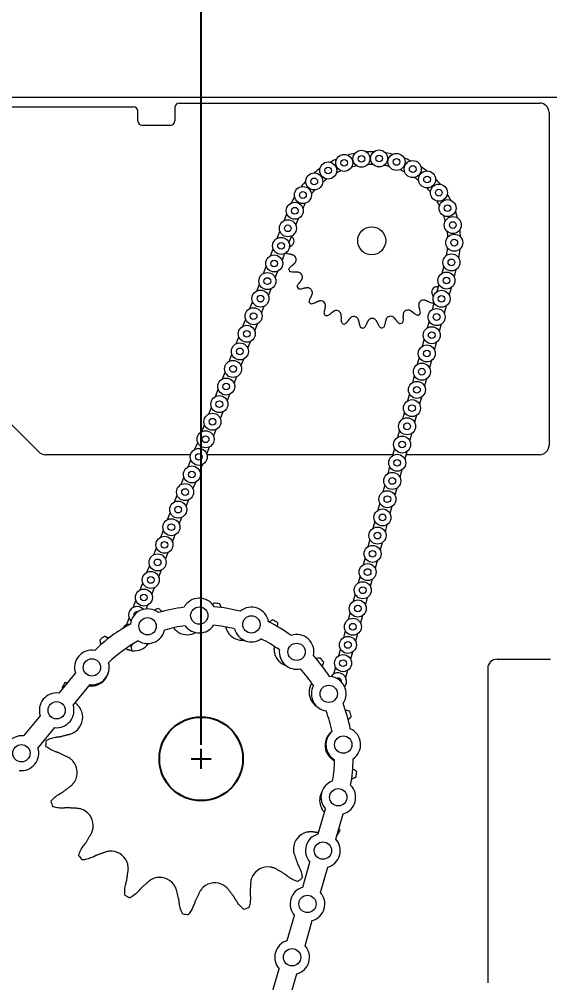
# Model space of a CAD drawing. Header units: inches. Extents: x -0.8 to 20, y 3.1 to 20.9.
# Drawn here: x 6.451 to 8.842, y 14.029 to 18.368 of the extents above; entities that cross this region are included whole.
import ezdxf

# ---------------------------------------------------------------- set-up
doc = ezdxf.new("R2010")
doc.units = ezdxf.units.IN
doc.header["$MEASUREMENT"] = 0
doc.header["$PDSIZE"] = -1
doc.layers.add('DIM', color=1, linetype='Continuous')
doc.styles.add('SLDTEXTSTYLE0', font='ARIAL.TTF', dxfattribs={"width": 0.7})
doc.dimstyles.new('SLDDIMSTYLE0', dxfattribs={"dimtxt": 0.15, "dimasz": 0.15, "dimexe": 0, "dimexo": 0.0625, "dimgap": 0.0375, "dimtad": 0, "dimtih": 1, "dimtoh": 1, "dimdec": 3, "dimlfac": 3, "dimrnd": 1e-09, "dimzin": 12, "dimdsep": 46, "dimtxsty": 'SLDTEXTSTYLE0', "dimsah": 1, "dimcen": 0.09, "dimadec": 0, "dimazin": 0, "dimtfac": 1, "dimtdec": 3, "dimtofl": 0, "dimtmove": 0, "dimatfit": 3, "dimfxl": 0, "dimtolj": 1, "dimtzin": 12, "dimarcsym": 0})

# ---------------------------------------------------------------- blocks, each defined once
blk = doc.blocks.new('*D9')
at = {"layer": 'DEFPOINTS', "color": 0}
for p in [(7.2712, 20.081), (11.5901, 18.896), (7.2712, 15.0371)]:
    blk.add_point(p, dxfattribs=at)
at = {"layer": 'DIM', "color": 0, "lineweight": -2}
for p, q in [((7.2712, 15.0996), (7.2712, 20.081)), ((7.4212, 20.081), (9.119, 20.081)), ((11.4401, 20.081), (9.7423, 20.081)), ((11.5901, 18.9585), (11.5901, 20.081))]:
    blk.add_line(p, q, dxfattribs=at)
at = {"layer": 'DIM', "color": 0}
for points in [[(7.4212, 20.106), (7.4212, 20.056), (7.2712, 20.081)], [(11.4401, 20.106), (11.4401, 20.056), (11.5901, 20.081)]]:
    blk.add_solid(points, dxfattribs=at)
at = {"layer": 'DIM', "color": 0, "insert": (9.4307, 20.1586), "char_height": 0.15, "attachment_point": 2, "style": 'SLDTEXTSTYLE0'}
blk.add_mtext('\\A1;12 15/16', dxfattribs=at)
blk = doc.blocks.new('*D10')
at = {"layer": 'DEFPOINTS', "color": 0}
for p in [(1.1436, 20.581), (11.5901, 18.896), (1.1436, 16.5215)]:
    blk.add_point(p, dxfattribs=at)
at = {"layer": 'DIM', "color": 0, "lineweight": -2}
for p, q in [((1.1436, 16.584), (1.1436, 20.581)), ((1.2936, 20.581), (5.8944, 20.581)), ((11.4401, 20.581), (6.8393, 20.581)), ((11.5901, 18.9585), (11.5901, 20.581))]:
    blk.add_line(p, q, dxfattribs=at)
at = {"layer": 'DIM', "color": 0}
for points in [[(1.2936, 20.606), (1.2936, 20.556), (1.1436, 20.581)], [(11.4401, 20.606), (11.4401, 20.556), (11.5901, 20.581)]]:
    blk.add_solid(points, dxfattribs=at)
at = {"layer": 'DIM', "color": 0, "insert": (6.3668, 20.6586), "char_height": 0.15, "attachment_point": 2, "style": 'SLDTEXTSTYLE0'}
blk.add_mtext('\\A1;31 5/16 MAX.', dxfattribs=at)

msp = doc.modelspace()

# ---------------------------------------------------------------- linework, layer by layer
at = {"color": 7, "linetype": 'Continuous', "lineweight": 15}
for p, q in [((7.68926, 18.01515), (6.023961, 18.01515)), ((11.482294, 18.01515), (7.68926, 18.01515)), ((5.75756, 17.973483), (6.872561, 17.973483)), ((6.872561, 17.973483), (6.96556, 17.973483)), ((7.152227, 17.97015), (7.152227, 17.910149)), ((7.172227, 17.990149), (8.797227, 17.99015)), ((6.98556, 17.910149), (6.98556, 17.953483)), ((8.838894, 17.948483), (8.838894, 16.448483)), ((7.132227, 17.89015), (7.00556, 17.89015)), ((7.64522, 17.460769), (7.65735, 17.491847)), ((7.698009, 17.440166), (7.710138, 17.471243)), ((7.614315, 17.381587), (7.626445, 17.412664)), ((7.667104, 17.360983), (7.679233, 17.39206)), ((7.58341, 17.302404), (7.59554, 17.333481)), ((7.636199, 17.281801), (7.648328, 17.312878)), ((7.552505, 17.223221), (7.564635, 17.254299)), ((7.605294, 17.202619), (7.617423, 17.233695)), ((8.364973, 17.255529), (8.356257, 17.223328)), ((8.419671, 17.240724), (8.410956, 17.208523)), ((7.521601, 17.144039), (7.53373, 17.175116)), ((7.574389, 17.123436), (7.586518, 17.154513)), ((8.342765, 17.173481), (8.33405, 17.14128)), ((8.397464, 17.158677), (8.388748, 17.126475)), ((7.490696, 17.064856), (7.502825, 17.095933)), ((7.543484, 17.044253), (7.555614, 17.07533)), ((8.320558, 17.091434), (8.311843, 17.059232)), ((8.375257, 17.076629), (8.366541, 17.044428)), ((7.459791, 16.985673), (7.47192, 17.016751)), ((8.298351, 17.009386), (8.289635, 16.977184)), ((5.979764, 16.978612), (6.539357, 16.41902)), ((7.512579, 16.965071), (7.524709, 16.996147)), ((8.35305, 16.994581), (8.344334, 16.96238)), ((7.428886, 16.906491), (7.441015, 16.937568)), ((8.276144, 16.927338), (8.267428, 16.895137)), ((7.481674, 16.885888), (7.493804, 16.916965)), ((8.330842, 16.912533), (8.322127, 16.880332)), ((7.397981, 16.827308), (7.410111, 16.858385)), ((7.45077, 16.806705), (7.462899, 16.837782)), ((8.253937, 16.84529), (8.245221, 16.813089)), ((8.308635, 16.830485), (8.299919, 16.798284)), ((7.367076, 16.748125), (7.379206, 16.779203)), ((7.419865, 16.727523), (7.431994, 16.758599)), ((8.231729, 16.763242), (8.223014, 16.731041)), ((8.286428, 16.748437), (8.277712, 16.716236)), ((7.336171, 16.668943), (7.348301, 16.70002)), ((7.38896, 16.64834), (7.401089, 16.679417)), ((8.209522, 16.681195), (8.200806, 16.648993)), ((8.264221, 16.66639), (8.255505, 16.634188)), ((7.305267, 16.58976), (7.317396, 16.620837)), ((7.358055, 16.569157), (7.370184, 16.600234)), ((8.187315, 16.599147), (8.178599, 16.566945)), ((8.242013, 16.584342), (8.233298, 16.55214)), ((7.274362, 16.510578), (7.286491, 16.541655)), ((7.32715, 16.489975), (7.33928, 16.521051)), ((8.165108, 16.5171), (8.156392, 16.484897)), ((8.219806, 16.502295), (8.21109, 16.470093)), ((7.243457, 16.431396), (7.255586, 16.462472)), ((7.223397, 16.406816), (6.568819, 16.406816)), ((7.296245, 16.410792), (7.308375, 16.441869)), ((8.135258, 16.406816), (7.297529, 16.406816)), ((8.142901, 16.435052), (8.134185, 16.40285)), ((8.197599, 16.420247), (8.188883, 16.388045)), ((8.797227, 16.406816), (8.193964, 16.406816)), ((7.212552, 16.352213), (7.224681, 16.383289)), ((7.26534, 16.331609), (7.27747, 16.362687)), ((8.120693, 16.353004), (8.111977, 16.320802)), ((8.175392, 16.338199), (8.166676, 16.305997)), ((7.181647, 16.27303), (7.193777, 16.304107)), ((7.234436, 16.252427), (7.246565, 16.283504)), ((8.098486, 16.270956), (8.08977, 16.238754)), ((8.153184, 16.256151), (8.144469, 16.223949)), ((7.150742, 16.193848), (7.162872, 16.224924)), ((7.203531, 16.173244), (7.21566, 16.204321)), ((8.076279, 16.188908), (8.067563, 16.156707)), ((7.119838, 16.114665), (7.131967, 16.145741)), ((8.130977, 16.174103), (8.122261, 16.141902)), ((7.172626, 16.094061), (7.184755, 16.125139)), ((8.054072, 16.10686), (8.045356, 16.074659)), ((7.088933, 16.035482), (7.101062, 16.066559)), ((8.10877, 16.092056), (8.100054, 16.059854)), ((7.141721, 16.014879), (7.15385, 16.045956)), ((8.031864, 16.024812), (8.023148, 15.992611)), ((7.058028, 15.956299), (7.070157, 15.987377)), ((8.086563, 16.010008), (8.077847, 15.977806)), ((7.110816, 15.935696), (7.122945, 15.966773)), ((8.009657, 15.942765), (8.000941, 15.910563)), ((8.064355, 15.92796), (8.05564, 15.895758)), ((7.027123, 15.877117), (7.039252, 15.908194)), ((7.079911, 15.856513), (7.092041, 15.88759)), ((7.98745, 15.860717), (7.978734, 15.828515)), ((8.042148, 15.845912), (8.033433, 15.813711)), ((6.996218, 15.797934), (7.008347, 15.829011)), ((7.049007, 15.777331), (7.061136, 15.808408)), ((7.965243, 15.778669), (7.956527, 15.746468)), ((8.019941, 15.763864), (8.011226, 15.731663)), ((6.965313, 15.718752), (6.977442, 15.749829)), ((7.023602, 15.712242), (7.030231, 15.729225)), ((6.934408, 15.639569), (6.946538, 15.670646)), ((7.943035, 15.696621), (7.93432, 15.66442)), ((7.997734, 15.681817), (7.989018, 15.649615)), ((7.920828, 15.614574), (7.912112, 15.582372)), ((7.975527, 15.599769), (7.966811, 15.567567)), ((6.956292, 15.539783), (6.961491, 15.553104)), ((7.898621, 15.532526), (7.889905, 15.500324)), ((7.953319, 15.517721), (7.944604, 15.485519)), ((7.876414, 15.450478), (7.867698, 15.418277)), ((6.70457, 15.424063), (6.629816, 15.333113)), ((7.931112, 15.435673), (7.922397, 15.403472)), ((8.562894, 15.443977), (8.562894, 14.028739)), ((6.768948, 15.371149), (6.694194, 15.280198)), ((6.822346, 15.379823), (6.824776, 15.385516)), ((6.841694, 15.402021), (6.843995, 15.403067)), ((6.841694, 15.402021), (6.841965, 15.402716)), ((6.545828, 15.230928), (6.471074, 15.139978)), ((6.610206, 15.178014), (6.535452, 15.087064)), ((7.829972, 15.102382), (7.833609, 15.103378)), ((7.835668, 15.08304), (7.833568, 15.07528)), ((7.798214, 14.698896), (7.830899, 14.811997)), ((7.878271, 14.67576), (7.910956, 14.788861)), ((7.728806, 14.458724), (7.761491, 14.571825)), ((7.808863, 14.435588), (7.841548, 14.548689)), ((7.659399, 14.218552), (7.692083, 14.331653)), ((7.739456, 14.195416), (7.772141, 14.308517)), ((7.589991, 13.97838), (7.622676, 14.091481)), ((7.670048, 13.955245), (7.702733, 14.068345)), ((7.746227, 14.098878), (7.746242, 14.100297))]:
    msp.add_line(p, q, dxfattribs=at)
at = {"color": 7, "linetype": 'Continuous', "lineweight": 15, "flags": 128}
msp.add_lwpolyline([(7.836692, 15.066934), (7.835073, 15.071975), (7.833568, 15.07528)], dxfattribs=at)
at = {"color": 7, "linetype": 'Continuous', "lineweight": 15}
for centre, radius in [((7.91591, 17.721214), 0.038333), ((7.993563, 17.739563), 0.038333), ((7.993563, 17.739563), 0.015083), ((8.073343, 17.740937), 0.038333), ((8.073343, 17.740937), 0.015083), ((8.151582, 17.725274), 0.038333), ((7.843953, 17.686734), 0.038333), ((7.91591, 17.721214), 0.015083), ((8.151582, 17.725274), 0.015083), ((8.224684, 17.693294), 0.038333), ((8.224684, 17.693294), 0.015083), ((7.781, 17.637708), 0.038333), ((7.843953, 17.686734), 0.015083), ((8.289289, 17.646466), 0.038333), ((8.289289, 17.646466), 0.015083), ((7.781, 17.637708), 0.015083), ((8.342427, 17.586943), 0.038333), ((7.729943, 17.57639), 0.038333), ((7.729943, 17.57639), 0.015083), ((8.342427, 17.586943), 0.015083), ((7.693131, 17.505598), 0.038333), ((8.381656, 17.51746), 0.038333), ((8.381656, 17.51746), 0.015083), ((7.693131, 17.505598), 0.015083), ((7.662227, 17.426415), 0.038333), ((8.405172, 17.441213), 0.038333), ((8.405172, 17.441213), 0.015083), ((7.662227, 17.426415), 0.015083), ((8.039827, 17.370283), 0.063167), ((8.411895, 17.361705), 0.038333), ((7.631322, 17.347232), 0.038333), ((7.631322, 17.347232), 0.015083), ((8.411895, 17.361705), 0.015083), ((7.600417, 17.26805), 0.038333), ((7.600417, 17.26805), 0.015083), ((8.399068, 17.27305), 0.038333), ((8.399068, 17.27305), 0.015083), ((7.569512, 17.188867), 0.038333), ((8.376861, 17.191002), 0.038333), ((7.569512, 17.188867), 0.015083), ((8.376861, 17.191002), 0.015083), ((7.538607, 17.109684), 0.038333), ((8.354653, 17.108954), 0.038333), ((7.538607, 17.109684), 0.015083), ((8.354653, 17.108954), 0.015083), ((7.507702, 17.030502), 0.038333), ((8.332446, 17.026907), 0.038333), ((7.507702, 17.030502), 0.015083), ((8.332446, 17.026907), 0.015083), ((7.476797, 16.951319), 0.038333), ((7.476797, 16.951319), 0.015083), ((8.310239, 16.944859), 0.038333), ((8.310239, 16.944859), 0.015083), ((7.445893, 16.872137), 0.038333), ((7.445893, 16.872137), 0.015083), ((8.288032, 16.862811), 0.038333), ((8.288032, 16.862811), 0.015083), ((7.414988, 16.792954), 0.038333), ((7.414988, 16.792954), 0.015083), ((8.265824, 16.780763), 0.038333), ((8.265824, 16.780763), 0.015083), ((7.384083, 16.713771), 0.038333), ((7.384083, 16.713771), 0.015083), ((8.243617, 16.698716), 0.038333), ((8.243617, 16.698716), 0.015083), ((7.353178, 16.634589), 0.038333), ((7.353178, 16.634589), 0.015083), ((8.22141, 16.616668), 0.038333), ((8.22141, 16.616668), 0.015083), ((7.322273, 16.555406), 0.038333), ((7.322273, 16.555406), 0.015083), ((8.199203, 16.53462), 0.038333), ((8.199203, 16.53462), 0.015083), ((7.291368, 16.476223), 0.038333), ((7.291368, 16.476223), 0.015083), ((8.176995, 16.452572), 0.038333), ((8.176995, 16.452572), 0.015083), ((7.260463, 16.397041), 0.038333), ((7.260463, 16.397041), 0.015083), ((8.154788, 16.370524), 0.038333), ((8.154788, 16.370524), 0.015083), ((7.229558, 16.317858), 0.038333), ((7.229558, 16.317858), 0.015083), ((8.132581, 16.288477), 0.038333), ((7.198654, 16.238676), 0.038333), ((8.132581, 16.288477), 0.015083), ((7.198654, 16.238676), 0.015083), ((8.110374, 16.206429), 0.038333), ((7.167749, 16.159493), 0.038333), ((8.110374, 16.206429), 0.015083), ((7.167749, 16.159493), 0.015083), ((8.088167, 16.124381), 0.038333), ((7.136844, 16.08031), 0.038333), ((8.088167, 16.124381), 0.015083), ((7.136844, 16.08031), 0.015083), ((8.065959, 16.042333), 0.038333), ((8.065959, 16.042333), 0.015083), ((7.105939, 16.001128), 0.038333), ((7.105939, 16.001128), 0.015083), ((8.043752, 15.960285), 0.038333), ((8.043752, 15.960285), 0.015083), ((7.075034, 15.921945), 0.038333), ((7.075034, 15.921945), 0.015083), ((8.021545, 15.878238), 0.038333), ((8.021545, 15.878238), 0.015083), ((7.044129, 15.842762), 0.038333), ((7.044129, 15.842762), 0.015083), ((7.013224, 15.76358), 0.038333), ((7.999338, 15.79619), 0.038333), ((7.999338, 15.79619), 0.015083), ((7.013224, 15.76358), 0.015083), ((7.97713, 15.714142), 0.038333), ((7.262958, 15.682494), 0.039), ((7.97713, 15.714142), 0.015083), ((7.029774, 15.634319), 0.039), ((7.497632, 15.642196), 0.039), ((7.954923, 15.632094), 0.038333), ((7.954923, 15.632094), 0.015083), ((7.932716, 15.550047), 0.038333), ((7.701387, 15.51899), 0.039), ((7.932716, 15.550047), 0.015083), ((7.910509, 15.467999), 0.038333), ((6.778753, 15.448698), 0.039), ((7.910509, 15.467999), 0.015083), ((7.846084, 15.32989), 0.039), ((6.620011, 15.255563), 0.039), ((6.461269, 15.062429), 0.039), ((7.91174, 15.101013), 0.039), ((7.889289, 14.863965), 0.039), ((7.819881, 14.623793), 0.039), ((7.750473, 14.383621), 0.039), ((7.681066, 14.143449), 0.039)]:
    msp.add_circle(centre, radius, dxfattribs=at)
msp.add_circle((7.271227, 15.037072), 0.188333)
for centre, radius, start, end in [((6.96556, 17.953483), 0.02, 0, 90), ((7.172227, 17.97015), 0.02, 90, 180), ((8.797227, 17.948483), 0.041667, 0, 90), ((7.00556, 17.91015), 0.02, 180, 270), ((7.132227, 17.91015), 0.02, 270, 0), ((8.039827, 17.370283), 0.4005, 100.973464, 105.616054), ((8.039827, 17.370283), 0.4005, 88.665772, 93.308362), ((8.039827, 17.370283), 0.4005, 76.35808, 81.000669), ((8.039827, 17.370283), 0.4005, 113.281157, 117.923746), ((8.039827, 17.370283), 0.343833, 101.277371, 105.312147), ((8.039827, 17.370283), 0.343833, 88.969678, 93.004455), ((8.039827, 17.370283), 0.343833, 76.661986, 80.696763), ((8.039827, 17.370283), 0.4005, 64.050387, 68.692977), ((8.039827, 17.370283), 0.4005, 51.742695, 56.385285), ((8.039827, 17.370283), 0.4005, 125.588849, 130.231439), ((8.039827, 17.370283), 0.343833, 113.585063, 117.61984), ((8.039827, 17.370283), 0.343833, 64.354294, 68.389071), ((8.039827, 17.370283), 0.4005, 137.896541, 142.539131), ((8.039827, 17.370283), 0.343833, 125.892755, 129.927532), ((8.039827, 17.370283), 0.343833, 52.046602, 56.081378), ((8.039827, 17.370283), 0.4005, 39.435003, 44.077592), ((8.039827, 17.370283), 0.343833, 138.200448, 142.235224), ((8.039827, 17.370283), 0.343833, 39.738909, 43.773686), ((8.039827, 17.370283), 0.4005, 27.12731, 31.7699), ((8.039827, 17.370283), 0.4005, 150.204234, 154.846823), ((8.039827, 17.370283), 0.343833, 150.50814, 154.542917), ((8.039827, 17.370283), 0.343833, 27.431217, 31.465994), ((8.039827, 17.370283), 0.4005, 14.819618, 19.462208), ((8.039827, 17.370283), 0.343833, 15.123525, 19.158301), ((8.039827, 17.370283), 0.343833, 2.815832, 6.850609), ((8.039827, 17.370283), 0.4005, 2.511926, 7.154516), ((7.667693, 17.367868), 0.022275, 329.84707, 30.896643), ((8.039827, 17.370283), 0.343833, 348.991528, 354.542917), ((8.039827, 17.370283), 0.4005, 348.687622, 354.846823), ((7.677561, 17.285121), 0.022275, 342.704213, 43.753786), ((8.039827, 17.370283), 0.394802, 198.841946, 200.473196), ((7.705594, 17.206644), 0.022275, 355.561356, 56.610928), ((8.039827, 17.370283), 0.394802, 211.699089, 213.330339), ((7.750387, 17.136373), 0.022275, 8.418499, 69.468071), ((8.332279, 17.140149), 0.022275, 111.275642, 172.325214), ((7.809694, 17.077831), 0.022275, 21.275642, 82.325214), ((8.273737, 17.080843), 0.022275, 98.418499, 159.468071), ((8.039827, 17.370283), 0.394802, 224.556232, 226.187482), ((7.88054, 17.033954), 0.022275, 34.132785, 95.182357), ((8.203466, 17.03605), 0.022275, 85.561356, 146.610928), ((8.039827, 17.370283), 0.394802, 314.556232, 315.236078), ((8.039827, 17.370283), 0.394802, 237.413374, 239.044624), ((7.959374, 17.006942), 0.022275, 46.989928, 108.0395), ((8.042242, 16.998149), 0.022275, 59.84707, 120.896643), ((8.124989, 17.008016), 0.022275, 72.704213, 133.753786), ((8.039827, 17.370283), 0.394802, 301.699089, 303.330339), ((8.039827, 17.370283), 0.394802, 250.270517, 251.901767), ((8.039827, 17.370283), 0.394802, 263.12766, 264.75891), ((8.039827, 17.370283), 0.394802, 275.984803, 277.616053), ((8.039827, 17.370283), 0.394802, 288.841946, 290.473196), ((8.797227, 16.448483), 0.041667, 270, 0), ((6.568819, 16.448483), 0.041667, 225, 270), ((7.262958, 15.682494), 0.078167, 30.264559, 151.664458), ((6.98232, 15.684397), 0.038333, 42.168826, 224.749515), ((7.029774, 15.634319), 0.078167, 51.681226, 173.081124), ((7.271227, 15.037072), 0.703417, 105.764525, 107.827303), ((7.273744, 15.041852), 0.6824, 96.697495, 106.648189), ((7.271227, 15.037072), 0.703417, 83.264525, 85.327303), ((7.273744, 15.041852), 0.6824, 75.280828, 85.231522), ((7.497632, 15.642196), 0.078167, 8.847892, 130.247791), ((6.98232, 15.684397), 0.015083, 76.109242, 190.809099), ((7.273744, 15.041852), 0.6824, 118.114161, 134.849301), ((6.951415, 15.605214), 0.038333, 89.392489, 150.159719), ((7.273744, 15.041852), 0.599067, 97.083616, 106.262068), ((7.262958, 15.682494), 0.078167, 216.184322, 325.744695), ((7.273744, 15.041852), 0.599067, 75.666949, 84.845401), ((7.497632, 15.642196), 0.078167, 194.767655, 304.328028), ((7.273744, 15.041852), 0.6824, 53.864161, 63.814855), ((7.271227, 15.037072), 0.703417, 60.764525, 62.827303), ((7.271227, 15.037072), 0.703417, 128.264525, 130.327303), ((7.029774, 15.634319), 0.078167, 237.600989, 347.161362), ((7.209305, 15.674802), 0.079058, 239.793213, 299.206665), ((7.458067, 15.649954), 0.079057, 217.293213, 274.984934), ((7.273744, 15.041852), 0.599067, 54.250282, 63.428735), ((7.701387, 15.51899), 0.078167, 347.431226, 108.831124), ((7.273744, 15.041852), 0.599067, 118.500282, 134.46318), ((6.92051, 15.526032), 0.038333, 357.526998, 33.876121), ((6.96997, 15.602561), 0.079058, 262.293213, 324.159342), ((6.778753, 15.448698), 0.078167, 79.882338, 198.370589), ((7.678384, 15.531801), 0.079058, 194.793213, 252.430948), ((7.701387, 15.51899), 0.078167, 173.350989, 282.911362), ((7.273744, 15.041852), 0.6824, 32.447495, 42.398189), ((7.271227, 15.037072), 0.703417, 38.264525, 40.327303), ((6.778753, 15.448698), 0.078167, 262.793986, 15.362474), ((8.60456, 15.444072), 0.041667, 90, 180), ((6.776499, 15.444229), 0.079058, 284.793213, 345.266444), ((7.273744, 15.041852), 0.599067, 32.833616, 42.012068), ((7.846084, 15.32989), 0.078167, 326.014559, 87.414458), ((7.888301, 15.385951), 0.038333, 319.985823, 146.049344), ((7.271227, 15.037072), 0.703417, 150.764525, 152.827303), ((7.846084, 15.32989), 0.078167, 151.934322, 261.494695), ((7.888301, 15.385951), 0.015083, 349.903306, 116.131861), ((6.620011, 15.255563), 0.078167, 82.793986, 198.370589), ((7.836716, 15.338329), 0.079058, 172.293213, 236.612036), ((6.620011, 15.255563), 0.078167, 262.793986, 18.370589), ((7.273744, 15.041852), 0.6824, 11.030828, 20.981522), ((6.658345, 15.223912), 0.079057, 307.293213, 18.798615), ((7.273744, 15.041852), 0.599067, 11.416949, 20.595401), ((7.271227, 15.037072), 0.703417, 15.764525, 17.827303), ((7.91174, 15.101013), 0.078167, 130.517655, 240.078028), ((7.91174, 15.101013), 0.078167, 304.597892, 65.997791), ((6.461269, 15.062429), 0.078167, 82.793986, 198.370589), ((7.271227, 15.037072), 0.703417, 173.264525, 175.327303), ((7.908957, 15.098994), 0.079058, 149.793213, 221.298615), ((6.461269, 15.062429), 0.078167, 262.793986, 18.370589), ((6.633497, 14.97515), 0.079057, 329.793213, 41.298615), ((7.273744, 15.041852), 0.599067, 350.000282, 359.178735), ((7.273744, 15.041852), 0.6824, 349.614161, 359.564855), ((7.271227, 15.037072), 0.703417, 353.264525, 355.327303), ((7.889289, 14.863965), 0.078167, 109.100989, 221.669476), ((7.884109, 14.850232), 0.079058, 150.524068, 198.798615), ((7.889289, 14.863965), 0.078167, 286.092874, 44.581124), ((7.271227, 15.037072), 0.703417, 195.764525, 197.827303), ((6.705738, 14.735815), 0.079058, 352.293213, 63.798615), ((7.271227, 15.037072), 0.703417, 330.764525, 332.827303), ((7.765956, 14.629915), 0.079058, 104.793213, 176.298615), ((7.819881, 14.623793), 0.078167, 106.092874, 221.669476), ((7.819881, 14.623793), 0.078167, 286.092874, 41.669476), ((7.271227, 15.037072), 0.703417, 218.264525, 220.327303), ((6.86407, 14.542344), 0.079057, 14.793213, 86.298615), ((7.572484, 14.471583), 0.079058, 82.293213, 153.798615), ((7.084387, 14.42419), 0.079058, 37.293213, 108.798615), ((7.271227, 15.037072), 0.703417, 308.264525, 310.327303), ((7.333149, 14.399342), 0.079057, 59.793213, 131.298615), ((7.750473, 14.383621), 0.078167, 106.092874, 221.669476), ((7.271227, 15.037072), 0.703417, 240.764525, 242.827303), ((7.750473, 14.383621), 0.078167, 286.092874, 41.669476), ((7.271227, 15.037072), 0.703417, 285.764525, 287.827303), ((7.271227, 15.037072), 0.703417, 263.264525, 265.327303), ((7.681066, 14.143449), 0.078167, 106.092874, 221.669476), ((7.681066, 14.143449), 0.078167, 286.092874, 41.669476)]:
    msp.add_arc(centre, radius, start, end, dxfattribs=at)
for points in [[(7.681027, 17.38571), (7.677509, 17.387643)], [(7.667465, 17.342391), (7.681258, 17.350199)], [(7.671348, 17.30983), (7.66555, 17.310635)], [(7.68659, 17.305484), (7.671348, 17.30983)], [(7.683008, 17.260232), (7.694717, 17.270914)], [(7.678176, 17.256927), (7.683008, 17.260232)], [(7.694039, 17.229351), (7.688207, 17.228846)], [(7.709866, 17.228505), (7.694039, 17.229351)], [(7.712467, 17.179294), (7.716442, 17.183591)], [(7.716442, 17.183591), (7.725482, 17.19661)], [(7.734069, 17.155939), (7.728495, 17.15415)], [(7.749687, 17.158637), (7.734069, 17.155939)], [(8.339479, 17.161338), (8.33269, 17.162421)], [(7.763174, 17.111238), (7.766093, 17.116312)], [(7.766093, 17.116312), (7.772008, 17.131016)], [(7.804057, 17.099381), (7.789431, 17.093275)], [(8.293798, 17.096549), (8.279094, 17.102464)], [(8.298872, 17.09363), (8.293798, 17.096549)], [(8.310729, 17.134513), (8.316835, 17.119886)], [(8.316835, 17.119886), (8.317905, 17.118081)], [(7.789431, 17.093275), (7.784395, 17.09029)], [(7.827753, 17.056172), (7.82947, 17.061768)], [(7.82947, 17.061768), (7.831965, 17.07742)], [(7.87025, 17.053709), (7.857349, 17.044502)], [(8.226519, 17.046898), (8.213499, 17.055937)], [(8.251473, 17.080143), (8.254171, 17.064524)], [(8.254171, 17.064524), (8.255961, 17.058951)], [(7.857349, 17.044502), (7.853104, 17.040471)], [(7.903395, 17.022695), (7.902345, 17.038509)], [(7.902966, 17.016856), (7.903395, 17.022695)], [(7.934417, 17.012065), (7.931175, 17.00719)], [(7.944945, 17.023912), (7.934417, 17.012065)], [(7.984161, 17.00105), (7.979618, 17.016234)], [(8.024399, 17.011483), (8.016771, 16.99759)], [(8.067719, 16.99792), (8.059911, 17.011713)], [(8.104626, 17.017046), (8.100281, 17.001804)], [(8.149878, 17.013463), (8.139196, 17.025173)], [(8.153183, 17.008631), (8.149878, 17.013463)], [(8.181604, 17.040322), (8.180759, 17.024495)], [(8.180759, 17.024495), (8.181264, 17.018662)], [(8.230816, 17.042923), (8.226519, 17.046898)], [(7.985043, 16.995263), (7.984161, 17.00105)], [(8.016771, 16.99759), (8.014695, 16.992116)], [(8.069866, 16.992475), (8.067719, 16.99792)], [(8.100281, 17.001804), (8.099475, 16.996006)], [(7.08012, 15.714031), (7.095199, 15.699642)], [(7.353728, 15.735635), (7.361786, 15.716932)], [(7.14814, 15.625659), (7.15272, 15.619591)], [(7.382464, 15.629069), (7.384661, 15.6206)], [(7.614776, 15.650888), (7.615128, 15.630274)], [(6.835606, 15.589367), (6.856201, 15.581396)], [(7.15272, 15.619591), (7.169529, 15.606479)], [(7.384661, 15.6206), (7.395173, 15.602054)], [(7.600625, 15.542021), (7.599333, 15.532772)], [(6.933604, 15.532966), (6.938821, 15.529898)], [(6.938821, 15.529898), (6.959368, 15.524218)], [(7.599333, 15.532772), (7.601948, 15.511615)], [(7.823522, 15.472694), (7.815764, 15.452649)], [(8.60456, 15.485739), (8.84556, 15.485739)], [(6.657411, 15.380621), (6.669027, 15.380819)], [(6.765224, 15.366618), (6.775527, 15.365178)], [(6.775527, 15.365178), (6.796685, 15.367792)], [(7.764054, 15.369479), (7.758372, 15.348931)], [(7.768791, 15.377536), (7.764054, 15.369479)], [(6.64742, 15.354531), (6.645443, 15.358305)], [(6.723658, 15.268458), (6.703366, 15.291357)], [(7.948187, 15.22818), (7.932468, 15.211708)], [(6.63783, 15.137566), (6.687699, 15.150506)], [(6.687699, 15.150506), (6.706246, 15.161018)], [(7.853746, 15.155579), (7.840634, 15.13877)], [(7.860818, 15.160917), (7.853746, 15.155579)], [(6.620055, 15.135291), (6.63783, 15.137566)], [(6.630467, 15.063847), (6.613493, 15.069594)], [(6.676791, 15.041299), (6.630467, 15.063847)], [(7.865663, 15.032845), (7.872398, 15.029567)], [(6.688708, 14.918565), (6.70182, 14.935374)], [(7.96979, 14.954571), (7.947567, 14.944997)], [(6.632036, 14.878621), (6.647587, 14.887526)], [(6.647587, 14.887526), (6.688708, 14.918565)], [(6.668995, 14.816601), (6.651115, 14.815414)], [(6.720422, 14.813497), (6.668995, 14.816601)], [(7.818797, 14.805686), (7.826547, 14.79694)], [(6.778401, 14.704666), (6.784082, 14.725213)], [(6.752288, 14.660253), (6.778401, 14.704666)], [(7.766927, 14.708966), (7.74577, 14.706352)], [(7.800635, 14.704256), (7.766927, 14.708966)], [(6.741328, 14.646075), (6.752288, 14.660253)], [(6.799208, 14.602919), (6.783142, 14.59498)], [(6.847908, 14.619732), (6.799208, 14.602919)], [(7.688568, 14.613753), (7.70538, 14.565053)], [(6.935992, 14.490347), (6.943121, 14.541372)], [(6.943121, 14.541372), (6.940507, 14.562529)], [(7.603634, 14.544246), (7.583086, 14.549927)], [(7.648046, 14.518133), (7.603634, 14.544246)], [(7.70538, 14.565053), (7.713319, 14.548987)], [(7.662224, 14.507173), (7.648046, 14.518133)], [(6.931292, 14.473054), (6.935992, 14.490347)], [(7.001282, 14.455333), (6.989477, 14.441851)], [(7.039841, 14.489502), (7.001282, 14.455333)], [(7.157793, 14.453544), (7.147281, 14.472091)], [(7.170733, 14.403675), (7.157793, 14.453544)], [(7.389734, 14.454554), (7.372925, 14.467665)], [(7.420773, 14.413432), (7.389734, 14.454554)], [(7.494803, 14.486267), (7.491699, 14.43484)], [(7.267, 14.442636), (7.244452, 14.396312)], [(7.429678, 14.397881), (7.420773, 14.413432)], [(7.491699, 14.43484), (7.492885, 14.41696)], [(7.173008, 14.3859), (7.170733, 14.403675)], [(7.244452, 14.396312), (7.238705, 14.379338)]]:
    msp.add_open_spline(points, degree=1, dxfattribs=at)
for points, knots in [([(7.686807, 17.379306), (7.685859, 17.380701), (7.684224, 17.38311), (7.681973, 17.384941), (7.681027, 17.38571)], [0, 0, 0, 0, 0.57956559, 1, 1, 1, 1]), ([(7.681258, 17.350199), (7.683106, 17.351886), (7.685259, 17.353851), (7.686744, 17.356328), (7.686954, 17.356679)], [0, 0, 0, 0, 0.85838857, 1, 1, 1, 1]), ([(7.66555, 17.310635), (7.661441, 17.311497), (7.656551, 17.312522), (7.652568, 17.315267), (7.651932, 17.315706)], [0, 0, 0, 0, 0.84023273, 1, 1, 1, 1]), ([(7.693651, 17.300525), (7.692416, 17.301675), (7.690285, 17.303659), (7.687684, 17.304944), (7.68659, 17.305484)], [0, 0, 0, 0, 0.57965616, 1, 1, 1, 1]), ([(7.694717, 17.270914), (7.696144, 17.27297), (7.697806, 17.275365), (7.698702, 17.27811), (7.698828, 17.278498)], [0, 0, 0, 0, 0.85846661, 1, 1, 1, 1]), ([(7.666182, 17.242778), (7.667124, 17.244594), (7.669992, 17.250117), (7.674889, 17.254192), (7.678176, 17.256927)], [0, 0, 0, 0, 0.32871017, 1, 1, 1, 1]), ([(7.688207, 17.228846), (7.684035, 17.22887), (7.677665, 17.228905), (7.671939, 17.23135), (7.669962, 17.232193)], [0, 0, 0, 0, 0.654859896, 1, 1, 1, 1]), ([(7.717852, 17.225243), (7.716392, 17.226089), (7.713874, 17.227549), (7.711052, 17.228222), (7.709866, 17.228505)], [0, 0, 0, 0, 0.57965617, 1, 1, 1, 1]), ([(7.725482, 17.19661), (7.726415, 17.198933), (7.727502, 17.201637), (7.727765, 17.204513), (7.727802, 17.20492)], [0, 0, 0, 0, 0.85851705, 1, 1, 1, 1]), ([(7.703922, 17.162831), (7.704437, 17.164811), (7.706004, 17.170834), (7.709871, 17.175896), (7.712467, 17.179294)], [0, 0, 0, 0, 0.32871253, 1, 1, 1, 1]), ([(7.728495, 17.15415), (7.724423, 17.153244), (7.718205, 17.151861), (7.712078, 17.15297), (7.709964, 17.153353)], [0, 0, 0, 0, 0.65485505, 1, 1, 1, 1]), ([(7.7582, 17.157233), (7.756588, 17.157733), (7.753808, 17.158596), (7.750907, 17.158625), (7.749687, 17.158637)], [0, 0, 0, 0, 0.57968199, 1, 1, 1, 1]), ([(7.772008, 17.131016), (7.772401, 17.133488), (7.772859, 17.136367), (7.772476, 17.139229), (7.772422, 17.139634)], [0, 0, 0, 0, 0.85846647, 1, 1, 1, 1]), ([(8.310203, 17.143124), (8.310074, 17.141442), (8.309852, 17.138539), (8.310469, 17.135704), (8.310729, 17.134513)], [0, 0, 0, 0, 0.57969424, 1, 1, 1, 1]), ([(8.33269, 17.162421), (8.330193, 17.162253), (8.327285, 17.162059), (8.324579, 17.161049), (8.324196, 17.160906)], [0, 0, 0, 0, 0.8584818, 1, 1, 1, 1]), ([(7.758506, 17.093286), (7.758568, 17.095331), (7.758755, 17.101551), (7.761399, 17.107347), (7.763174, 17.111238)], [0, 0, 0, 0, 0.32869502, 1, 1, 1, 1]), ([(7.812669, 17.099906), (7.810986, 17.100035), (7.808084, 17.100258), (7.805249, 17.09964), (7.804057, 17.099381)], [0, 0, 0, 0, 0.57969424, 1, 1, 1, 1]), ([(8.279094, 17.102464), (8.276622, 17.102857), (8.273743, 17.103314), (8.270881, 17.102932), (8.270476, 17.102878)], [0, 0, 0, 0, 0.85847109, 1, 1, 1, 1]), ([(7.784395, 17.09029), (7.780627, 17.088502), (7.774872, 17.08577), (7.768652, 17.085487), (7.766505, 17.08539)], [0, 0, 0, 0, 0.65482917, 1, 1, 1, 1]), ([(7.827197, 17.037631), (7.826802, 17.039638), (7.825601, 17.045745), (7.826889, 17.051984), (7.827753, 17.056172)], [0, 0, 0, 0, 0.32872565, 1, 1, 1, 1]), ([(7.831965, 17.07742), (7.831798, 17.079917), (7.831604, 17.082826), (7.830594, 17.08553), (7.830451, 17.085913)], [0, 0, 0, 0, 0.85851065, 1, 1, 1, 1]), ([(7.878528, 17.056137), (7.876859, 17.055889), (7.87398, 17.055461), (7.871354, 17.054228), (7.87025, 17.053709)], [0, 0, 0, 0, 0.57962196, 1, 1, 1, 1]), ([(8.213499, 17.055937), (8.211177, 17.05687), (8.208472, 17.057957), (8.205597, 17.058221), (8.20519, 17.058258)], [0, 0, 0, 0, 0.85850688, 1, 1, 1, 1]), ([(8.252877, 17.088655), (8.252377, 17.087043), (8.251514, 17.084263), (8.251485, 17.081362), (8.251473, 17.080143)], [0, 0, 0, 0, 0.5797094, 1, 1, 1, 1]), ([(8.255961, 17.058951), (8.256866, 17.054879), (8.258249, 17.04866), (8.25714, 17.042534), (8.256757, 17.04042)], [0, 0, 0, 0, 0.65488713, 1, 1, 1, 1]), ([(8.316824, 17.088962), (8.314779, 17.089024), (8.308558, 17.089211), (8.302763, 17.091855), (8.298872, 17.09363)], [0, 0, 0, 0, 0.32871025, 1, 1, 1, 1]), ([(7.853104, 17.040471), (7.849828, 17.037889), (7.844825, 17.033945), (7.838824, 17.032286), (7.836753, 17.031714)], [0, 0, 0, 0, 0.65485555, 1, 1, 1, 1]), ([(7.902345, 17.038509), (7.901626, 17.040906), (7.900789, 17.043698), (7.899203, 17.046111), (7.898978, 17.046453)], [0, 0, 0, 0, 0.85842334, 1, 1, 1, 1]), ([(7.90655, 16.998657), (7.90547, 17.001186), (7.903018, 17.006927), (7.902985, 17.013294), (7.902966, 17.016856)], [0, 0, 0, 0, 0.440556548, 1, 1, 1, 1]), ([(7.952476, 17.028122), (7.950905, 17.027508), (7.948193, 17.026449), (7.945907, 17.024663), (7.944945, 17.023912)], [0, 0, 0, 0, 0.57958451, 1, 1, 1, 1]), ([(7.979618, 17.016234), (7.978385, 17.018412), (7.976948, 17.020948), (7.974864, 17.022947), (7.974569, 17.02323)], [0, 0, 0, 0, 0.85842659, 1, 1, 1, 1]), ([(8.030804, 17.017263), (8.029409, 17.016315), (8.027001, 17.014679), (8.025169, 17.012429), (8.024399, 17.011483)], [0, 0, 0, 0, 0.57963133, 1, 1, 1, 1]), ([(8.059911, 17.011713), (8.058224, 17.013561), (8.056258, 17.015714), (8.053782, 17.0172), (8.053431, 17.01741)], [0, 0, 0, 0, 0.85840552, 1, 1, 1, 1]), ([(8.109585, 17.024106), (8.108435, 17.022871), (8.106451, 17.020741), (8.105166, 17.018139), (8.104626, 17.017046)], [0, 0, 0, 0, 0.57961865, 1, 1, 1, 1]), ([(8.139196, 17.025173), (8.13714, 17.026599), (8.134745, 17.028261), (8.132001, 17.029157), (8.131612, 17.029284)], [0, 0, 0, 0, 0.85846661, 1, 1, 1, 1]), ([(8.181264, 17.018662), (8.181241, 17.014491), (8.181205, 17.008121), (8.17876, 17.002394), (8.177917, 17.000418)], [0, 0, 0, 0, 0.654859896, 1, 1, 1, 1]), ([(8.184867, 17.048308), (8.184021, 17.046848), (8.182561, 17.04433), (8.181888, 17.041508), (8.181604, 17.040322)], [0, 0, 0, 0, 0.57973319, 1, 1, 1, 1]), ([(8.247279, 17.034378), (8.245299, 17.034893), (8.239277, 17.03646), (8.234214, 17.040327), (8.230816, 17.042923)], [0, 0, 0, 0, 0.32870214, 1, 1, 1, 1]), ([(7.931175, 17.00719), (7.928556, 17.003944), (7.924556, 16.998986), (7.919075, 16.996033), (7.917183, 16.995014)], [0, 0, 0, 0, 0.65486172, 1, 1, 1, 1]), ([(7.992586, 16.978317), (7.990792, 16.980827), (7.987156, 16.985911), (7.985753, 16.992119), (7.985043, 16.995263)], [0, 0, 0, 0, 0.49350927, 1, 1, 1, 1]), ([(8.014695, 16.992116), (8.012864, 16.988368), (8.010068, 16.982644), (8.005381, 16.978546), (8.003763, 16.977132)], [0, 0, 0, 0, 0.6548818, 1, 1, 1, 1]), ([(8.080991, 16.977633), (8.079431, 16.978956), (8.074685, 16.982981), (8.071801, 16.988661), (8.069866, 16.992475)], [0, 0, 0, 0, 0.32871571, 1, 1, 1, 1]), ([(8.099475, 16.996006), (8.098524, 16.991944), (8.097072, 16.985741), (8.093414, 16.980703), (8.092152, 16.978964)], [0, 0, 0, 0, 0.6548651, 1, 1, 1, 1]), ([(8.167332, 16.996637), (8.165516, 16.99758), (8.159994, 17.000448), (8.155918, 17.005344), (8.153183, 17.008631)], [0, 0, 0, 0, 0.328701312, 1, 1, 1, 1]), ([(7.322826, 15.730458), (7.32376, 15.731942), (7.325478, 15.734671), (7.327574, 15.737061), (7.32853, 15.738152)], [0, 0, 0, 0, 0.54384404, 1, 1, 1, 1]), ([(7.577047, 15.653135), (7.580808, 15.655862), (7.585773, 15.659461), (7.591155, 15.662194), (7.59246, 15.662856)], [0, 0, 0, 0, 0.75755125, 1, 1, 1, 1]), ([(6.820176, 15.549876), (6.818634, 15.55626), (6.816752, 15.564051), (6.816122, 15.57191), (6.816008, 15.57333)], [0, 0, 0, 0, 0.81940922, 1, 1, 1, 1]), ([(7.788256, 15.488956), (7.793236, 15.490149), (7.799622, 15.491678), (7.806065, 15.49218), (7.807484, 15.492291)], [0, 0, 0, 0, 0.77970361, 1, 1, 1, 1]), ([(6.733185, 15.249388), (6.731648, 15.253365), (6.729071, 15.260035), (6.725214, 15.266036), (6.723658, 15.268458)], [0, 0, 0, 0, 0.59640808, 1, 1, 1, 1]), ([(7.919672, 15.257133), (7.92546, 15.256219), (7.932677, 15.25508), (7.939515, 15.252862), (7.940869, 15.252423)], [0, 0, 0, 0, 0.80198216, 1, 1, 1, 1]), ([(6.572665, 15.119573), (6.580922, 15.123677), (6.595762, 15.131054), (6.61259, 15.133989), (6.620055, 15.135291)], [0, 0, 0, 0, 0.55637414, 1, 1, 1, 1]), ([(6.613493, 15.069594), (6.606389, 15.072417), (6.591956, 15.078153), (6.578176, 15.0876), (6.571256, 15.09344), (6.570148, 15.094375)], [0, 0, 0, 0, 0.44879321, 0.91172957, 1, 1, 1, 1]), ([(6.692892, 15.027326), (6.689949, 15.030413), (6.685016, 15.035589), (6.679156, 15.039657), (6.676791, 15.041299)], [0, 0, 0, 0, 0.59642145, 1, 1, 1, 1]), ([(7.849562, 15.046818), (7.852505, 15.043731), (7.857439, 15.038556), (7.863298, 15.034487), (7.865663, 15.032845)], [0, 0, 0, 0, 0.59642335, 1, 1, 1, 1]), ([(7.95241, 14.993649), (7.958119, 14.990165), (7.965087, 14.985914), (7.971202, 14.98071), (7.972307, 14.979769)], [0, 0, 0, 0, 0.81934998, 1, 1, 1, 1]), ([(6.594268, 14.845964), (6.599768, 14.852335), (6.610588, 14.864867), (6.624967, 14.874088), (6.632036, 14.878621)], [0, 0, 0, 0, 0.5083739, 1, 1, 1, 1]), ([(6.651115, 14.815414), (6.643457, 14.815304), (6.6279, 14.815081), (6.611556, 14.818544), (6.602941, 14.82129), (6.601585, 14.821722)], [0, 0, 0, 0, 0.44958146, 0.91337485, 1, 1, 1, 1]), ([(6.740644, 14.806749), (6.736745, 14.808475), (6.730206, 14.811369), (6.723235, 14.812885), (6.720422, 14.813497)], [0, 0, 0, 0, 0.5964444, 1, 1, 1, 1]), ([(7.809269, 14.824757), (7.810806, 14.820779), (7.813383, 14.814109), (7.81724, 14.808108), (7.818797, 14.805686)], [0, 0, 0, 0, 0.596411013, 1, 1, 1, 1]), ([(7.892186, 14.72391), (7.893157, 14.722537), (7.894985, 14.719952), (7.896365, 14.717152), (7.897011, 14.71584)], [0, 0, 0, 0, 0.53132362, 1, 1, 1, 1]), ([(6.718932, 14.60145), (6.721576, 14.609441), (6.726776, 14.62516), (6.736532, 14.639181), (6.741328, 14.646075)], [0, 0, 0, 0, 0.50837488, 1, 1, 1, 1]), ([(7.687063, 14.635018), (7.686961, 14.630755), (7.68679, 14.623607), (7.688057, 14.616587), (7.688568, 14.613753)], [0, 0, 0, 0, 0.596436579, 1, 1, 1, 1]), ([(6.783142, 14.59498), (6.77611, 14.591948), (6.761823, 14.585789), (6.745398, 14.582734), (6.736388, 14.581973), (6.73497, 14.581853)], [0, 0, 0, 0, 0.44957304, 0.91336091, 1, 1, 1, 1]), ([(6.869173, 14.621236), (6.86491, 14.621338), (6.857762, 14.621509), (6.850742, 14.620243), (6.847908, 14.619732)], [0, 0, 0, 0, 0.59643119, 1, 1, 1, 1]), ([(7.713319, 14.548987), (7.716351, 14.541955), (7.72251, 14.527668), (7.725565, 14.511243), (7.726326, 14.502233), (7.726446, 14.500815)], [0, 0, 0, 0, 0.44957304, 0.91336091, 1, 1, 1, 1]), ([(7.058912, 14.499031), (7.054934, 14.497494), (7.048264, 14.494916), (7.042263, 14.491059), (7.039841, 14.489502)], [0, 0, 0, 0, 0.59639904, 1, 1, 1, 1]), ([(7.50155, 14.506489), (7.499824, 14.50259), (7.496931, 14.496051), (7.495414, 14.48908), (7.494803, 14.486267)], [0, 0, 0, 0, 0.5964444, 1, 1, 1, 1]), ([(7.706849, 14.484777), (7.698858, 14.487421), (7.68314, 14.492621), (7.669118, 14.502377), (7.662224, 14.507173)], [0, 0, 0, 0, 0.50837581, 1, 1, 1, 1]), ([(6.927678, 14.423256), (6.927071, 14.436332), (6.9263, 14.452957), (6.930414, 14.469519), (6.931292, 14.473054)], [0, 0, 0, 0, 0.78655808, 1, 1, 1, 1]), ([(7.280973, 14.458737), (7.277886, 14.455794), (7.27271, 14.450861), (7.268642, 14.445001), (7.267, 14.442636)], [0, 0, 0, 0, 0.59642915, 1, 1, 1, 1]), ([(6.989477, 14.441851), (6.983646, 14.435828), (6.971764, 14.423556), (6.95734, 14.415427), (6.949995, 14.411288)], [0, 0, 0, 0, 0.4907683, 1, 1, 1, 1]), ([(7.492885, 14.41696), (7.492995, 14.409302), (7.493218, 14.393745), (7.489755, 14.377401), (7.48701, 14.368786), (7.486578, 14.36743)], [0, 0, 0, 0, 0.44958559, 0.91337571, 1, 1, 1, 1]), ([(7.188726, 14.338509), (7.185062, 14.345767), (7.177604, 14.360541), (7.174558, 14.377349), (7.173008, 14.3859)], [0, 0, 0, 0, 0.49124881, 1, 1, 1, 1]), ([(7.238705, 14.379338), (7.232509, 14.365357), (7.225605, 14.349778), (7.215011, 14.337275), (7.213924, 14.335993)], [0, 0, 0, 0, 0.89747057, 1, 1, 1, 1]), ([(7.462335, 14.360113), (7.455964, 14.365613), (7.443432, 14.376433), (7.434211, 14.390812), (7.429678, 14.397881)], [0, 0, 0, 0, 0.5083669, 1, 1, 1, 1])]:
    msp.add_open_spline(points, degree=3, knots=knots, dxfattribs=at)
at = {"layer": 'DIM'}
for p, q in [((7.271227, 14.992072), (7.271227, 15.082072)), ((7.226227, 15.037072), (7.316227, 15.037072))]:
    msp.add_line(p, q, dxfattribs=at)

# ---------------------------------------------------------------- dimensions: what is measured, and where the dimension line sits
dim = msp.add_linear_dim(base=(1.14356, 20.581023), p1=(11.590097, 18.89601), p2=(1.14356, 16.521508), text='<> MAX.', dimstyle='SLDDIMSTYLE0', override={"dimdec": 4, "dimlunit": 5, "dimfrac": 2}, dxfattribs=at)
dim.commit()
dim.dimension.update_dxf_attribs({"geometry": '*D10', "text_midpoint": (6.366829, 20.581023)})
dim = msp.add_linear_dim(base=(7.271227, 20.081023), p1=(11.590097, 18.89601), p2=(7.271227, 15.037072), dimstyle='SLDDIMSTYLE0', override={"dimdec": 4, "dimlunit": 5, "dimfrac": 2}, dxfattribs=at)
dim.commit()
dim.dimension.update_dxf_attribs({"geometry": '*D9', "text_midpoint": (9.430662, 20.081023)})

doc.saveas('drawing.dxf')
